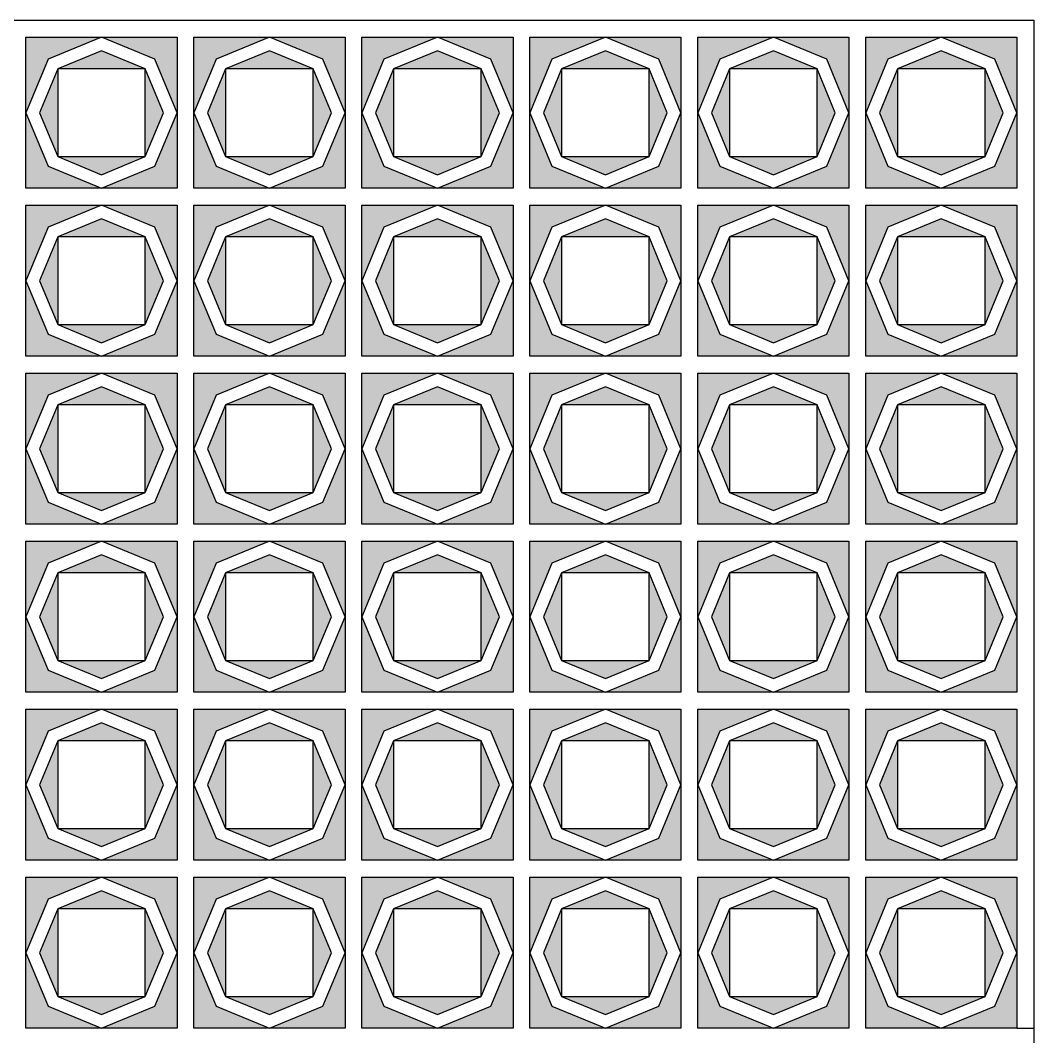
# Model space of a CAD drawing. Header units: millimetres. Extents: x -105 to 786, y -24 to 949.
# Drawn here: x 278.6 to 399.3, y 750.3 to 871.3 of the extents above; entities that cross this region are included whole.
import ezdxf

# ---------------------------------------------------------------- set-up
doc = ezdxf.new("R2010")
doc.units = ezdxf.units.MM

msp = doc.modelspace()

# ---------------------------------------------------------------- hatches: boundary and pattern name
h = msp.add_hatch(color=12)
h.dxf.hatch_style = 1
h.paths.add_polyline_path([(337.299, 860.282), (334.663, 853.918), (328.299, 851.282), (337.299, 851.282)])
h.paths.add_polyline_path([(337.299, 869.282), (328.299, 869.282), (334.663, 866.645), (337.299, 860.282)])
h.paths.add_polyline_path([(328.299, 869.282), (319.299, 869.282), (319.299, 860.282), (321.935, 866.645)])
h.paths.add_polyline_path([(321.935, 853.918), (319.299, 860.282), (319.299, 851.282), (328.299, 851.282)])
h.paths.add_polyline_path([(333.515, 855.066), (323.083, 855.066), (328.299, 852.905)])
h.paths.add_polyline_path([(333.515, 865.497), (333.515, 855.066), (335.675, 860.282)])
h.paths.add_polyline_path([(328.299, 867.658), (323.083, 865.497), (333.515, 865.497)])
h.paths.add_polyline_path([(323.083, 865.497), (320.923, 860.282), (323.083, 855.066)])
h.paths.add_polyline_path([(317.299, 869.282), (308.299, 869.282), (314.663, 866.645), (317.299, 860.282)])
h.paths.add_polyline_path([(308.299, 869.282), (299.299, 869.282), (299.299, 860.282), (301.935, 866.645)])
h.paths.add_polyline_path([(301.935, 853.918), (299.299, 860.282), (299.299, 851.282), (308.299, 851.282)])
h.paths.add_polyline_path([(317.299, 860.282), (314.663, 853.918), (308.299, 851.282), (317.299, 851.282)])
h.paths.add_polyline_path([(315.675, 860.282), (313.515, 865.497), (313.515, 855.066)])
h.paths.add_polyline_path([(308.299, 867.658), (303.083, 865.497), (313.515, 865.497)])
h.paths.add_polyline_path([(313.515, 855.066), (303.083, 855.066), (308.299, 852.905)])
h.paths.add_polyline_path([(303.083, 865.497), (300.923, 860.282), (303.083, 855.066)])
h.paths.add_polyline_path([(297.299, 869.282), (288.299, 869.282), (294.663, 866.645), (297.299, 860.282)])
h.paths.add_polyline_path([(297.299, 860.282), (294.663, 853.918), (288.299, 851.282), (297.299, 851.282)])
h.paths.add_polyline_path([(279.299, 860.282), (279.299, 851.282), (288.299, 851.282), (281.935, 853.918)])
h.paths.add_polyline_path([(288.299, 869.282), (279.299, 869.282), (279.299, 860.282), (281.935, 866.645)])
h.paths.add_polyline_path([(283.083, 865.497), (280.923, 860.282), (283.083, 855.066)])
h.paths.add_polyline_path([(288.299, 867.658), (283.083, 865.497), (293.515, 865.497)])
h.paths.add_polyline_path([(293.515, 865.497), (293.515, 855.066), (295.675, 860.282)])
h.paths.add_polyline_path([(293.515, 855.066), (283.083, 855.066), (288.299, 852.905)])
h = msp.add_hatch(color=12)
h.dxf.hatch_style = 1
h.paths.add_polyline_path([(397.299, 860.282), (394.663, 853.918), (388.299, 851.282), (397.299, 851.282)])
h.paths.add_polyline_path([(397.299, 869.282), (388.299, 869.282), (394.663, 866.645), (397.299, 860.282)])
h.paths.add_polyline_path([(388.299, 869.282), (379.299, 869.282), (379.299, 860.282), (381.935, 866.645)])
h.paths.add_polyline_path([(381.935, 853.918), (379.299, 860.282), (379.299, 851.282), (388.299, 851.282)])
h.paths.add_polyline_path([(393.515, 855.066), (383.083, 855.066), (388.299, 852.905)])
h.paths.add_polyline_path([(393.515, 865.497), (393.515, 855.066), (395.675, 860.282)])
h.paths.add_polyline_path([(388.299, 867.658), (383.083, 865.497), (393.515, 865.497)])
h.paths.add_polyline_path([(383.083, 865.497), (380.923, 860.282), (383.083, 855.066)])
h.paths.add_polyline_path([(377.299, 869.282), (368.299, 869.282), (374.663, 866.645), (377.299, 860.282)])
h.paths.add_polyline_path([(368.299, 869.282), (359.299, 869.282), (359.299, 860.282), (361.935, 866.645)])
h.paths.add_polyline_path([(361.935, 853.918), (359.299, 860.282), (359.299, 851.282), (368.299, 851.282)])
h.paths.add_polyline_path([(377.299, 860.282), (374.663, 853.918), (368.299, 851.282), (377.299, 851.282)])
h.paths.add_polyline_path([(375.675, 860.282), (373.515, 865.497), (373.515, 855.066)])
h.paths.add_polyline_path([(368.299, 867.658), (363.083, 865.497), (373.515, 865.497)])
h.paths.add_polyline_path([(373.515, 855.066), (363.083, 855.066), (368.299, 852.905)])
h.paths.add_polyline_path([(363.083, 865.497), (360.923, 860.282), (363.083, 855.066)])
h.paths.add_polyline_path([(357.299, 869.282), (348.299, 869.282), (354.663, 866.645), (357.299, 860.282)])
h.paths.add_polyline_path([(357.299, 860.282), (354.663, 853.918), (348.299, 851.282), (357.299, 851.282)])
h.paths.add_polyline_path([(339.299, 860.282), (339.299, 851.282), (348.299, 851.282), (341.935, 853.918)])
h.paths.add_polyline_path([(348.299, 869.282), (339.299, 869.282), (339.299, 860.282), (341.935, 866.645)])
h.paths.add_polyline_path([(343.083, 865.497), (340.923, 860.282), (343.083, 855.066)])
h.paths.add_polyline_path([(348.299, 867.658), (343.083, 865.497), (353.515, 865.497)])
h.paths.add_polyline_path([(353.515, 865.497), (353.515, 855.066), (355.675, 860.282)])
h.paths.add_polyline_path([(353.515, 855.066), (343.083, 855.066), (348.299, 852.905)])
h = msp.add_hatch(color=12)
h.dxf.hatch_style = 1
h.paths.add_polyline_path([(337.299, 840.282), (334.663, 833.918), (328.299, 831.282), (337.299, 831.282)])
h.paths.add_polyline_path([(337.299, 849.282), (328.299, 849.282), (334.663, 846.645), (337.299, 840.282)])
h.paths.add_polyline_path([(328.299, 849.282), (319.299, 849.282), (319.299, 840.282), (321.935, 846.645)])
h.paths.add_polyline_path([(321.935, 833.918), (319.299, 840.282), (319.299, 831.282), (328.299, 831.282)])
h.paths.add_polyline_path([(333.515, 835.066), (323.083, 835.066), (328.299, 832.905)])
h.paths.add_polyline_path([(333.515, 845.497), (333.515, 835.066), (335.675, 840.282)])
h.paths.add_polyline_path([(328.299, 847.658), (323.083, 845.497), (333.515, 845.497)])
h.paths.add_polyline_path([(323.083, 845.497), (320.923, 840.282), (323.083, 835.066)])
h.paths.add_polyline_path([(317.299, 849.282), (308.299, 849.282), (314.663, 846.645), (317.299, 840.282)])
h.paths.add_polyline_path([(308.299, 849.282), (299.299, 849.282), (299.299, 840.282), (301.935, 846.645)])
h.paths.add_polyline_path([(301.935, 833.918), (299.299, 840.282), (299.299, 831.282), (308.299, 831.282)])
h.paths.add_polyline_path([(317.299, 840.282), (314.663, 833.918), (308.299, 831.282), (317.299, 831.282)])
h.paths.add_polyline_path([(315.675, 840.282), (313.515, 845.497), (313.515, 835.066)])
h.paths.add_polyline_path([(308.299, 847.658), (303.083, 845.497), (313.515, 845.497)])
h.paths.add_polyline_path([(313.515, 835.066), (303.083, 835.066), (308.299, 832.905)])
h.paths.add_polyline_path([(303.083, 845.497), (300.923, 840.282), (303.083, 835.066)])
h.paths.add_polyline_path([(297.299, 849.282), (288.299, 849.282), (294.663, 846.645), (297.299, 840.282)])
h.paths.add_polyline_path([(297.299, 840.282), (294.663, 833.918), (288.299, 831.282), (297.299, 831.282)])
h.paths.add_polyline_path([(279.299, 840.282), (279.299, 831.282), (288.299, 831.282), (281.935, 833.918)])
h.paths.add_polyline_path([(288.299, 849.282), (279.299, 849.282), (279.299, 840.282), (281.935, 846.645)])
h.paths.add_polyline_path([(283.083, 845.497), (280.923, 840.282), (283.083, 835.066)])
h.paths.add_polyline_path([(288.299, 847.658), (283.083, 845.497), (293.515, 845.497)])
h.paths.add_polyline_path([(293.515, 845.497), (293.515, 835.066), (295.675, 840.282)])
h.paths.add_polyline_path([(293.515, 835.066), (283.083, 835.066), (288.299, 832.905)])
h = msp.add_hatch(color=12)
h.dxf.hatch_style = 1
h.paths.add_polyline_path([(397.299, 840.282), (394.663, 833.918), (388.299, 831.282), (397.299, 831.282)])
h.paths.add_polyline_path([(397.299, 849.282), (388.299, 849.282), (394.663, 846.645), (397.299, 840.282)])
h.paths.add_polyline_path([(388.299, 849.282), (379.299, 849.282), (379.299, 840.282), (381.935, 846.645)])
h.paths.add_polyline_path([(381.935, 833.918), (379.299, 840.282), (379.299, 831.282), (388.299, 831.282)])
h.paths.add_polyline_path([(393.515, 835.066), (383.083, 835.066), (388.299, 832.905)])
h.paths.add_polyline_path([(393.515, 845.497), (393.515, 835.066), (395.675, 840.282)])
h.paths.add_polyline_path([(388.299, 847.658), (383.083, 845.497), (393.515, 845.497)])
h.paths.add_polyline_path([(383.083, 845.497), (380.923, 840.282), (383.083, 835.066)])
h.paths.add_polyline_path([(377.299, 849.282), (368.299, 849.282), (374.663, 846.645), (377.299, 840.282)])
h.paths.add_polyline_path([(368.299, 849.282), (359.299, 849.282), (359.299, 840.282), (361.935, 846.645)])
h.paths.add_polyline_path([(361.935, 833.918), (359.299, 840.282), (359.299, 831.282), (368.299, 831.282)])
h.paths.add_polyline_path([(377.299, 840.282), (374.663, 833.918), (368.299, 831.282), (377.299, 831.282)])
h.paths.add_polyline_path([(375.675, 840.282), (373.515, 845.497), (373.515, 835.066)])
h.paths.add_polyline_path([(368.299, 847.658), (363.083, 845.497), (373.515, 845.497)])
h.paths.add_polyline_path([(373.515, 835.066), (363.083, 835.066), (368.299, 832.905)])
h.paths.add_polyline_path([(363.083, 845.497), (360.923, 840.282), (363.083, 835.066)])
h.paths.add_polyline_path([(357.299, 849.282), (348.299, 849.282), (354.663, 846.645), (357.299, 840.282)])
h.paths.add_polyline_path([(357.299, 840.282), (354.663, 833.918), (348.299, 831.282), (357.299, 831.282)])
h.paths.add_polyline_path([(339.299, 840.282), (339.299, 831.282), (348.299, 831.282), (341.935, 833.918)])
h.paths.add_polyline_path([(348.299, 849.282), (339.299, 849.282), (339.299, 840.282), (341.935, 846.645)])
h.paths.add_polyline_path([(343.083, 845.497), (340.923, 840.282), (343.083, 835.066)])
h.paths.add_polyline_path([(348.299, 847.658), (343.083, 845.497), (353.515, 845.497)])
h.paths.add_polyline_path([(353.515, 845.497), (353.515, 835.066), (355.675, 840.282)])
h.paths.add_polyline_path([(353.515, 835.066), (343.083, 835.066), (348.299, 832.905)])
h = msp.add_hatch(color=12)
h.dxf.hatch_style = 1
h.paths.add_polyline_path([(337.299, 820.282), (334.663, 813.918), (328.299, 811.282), (337.299, 811.282)])
h.paths.add_polyline_path([(337.299, 829.282), (328.299, 829.282), (334.663, 826.645), (337.299, 820.282)])
h.paths.add_polyline_path([(328.299, 829.282), (319.299, 829.282), (319.299, 820.282), (321.935, 826.645)])
h.paths.add_polyline_path([(321.935, 813.918), (319.299, 820.282), (319.299, 811.282), (328.299, 811.282)])
h.paths.add_polyline_path([(333.515, 815.066), (323.083, 815.066), (328.299, 812.905)])
h.paths.add_polyline_path([(333.515, 825.497), (333.515, 815.066), (335.675, 820.282)])
h.paths.add_polyline_path([(328.299, 827.658), (323.083, 825.497), (333.515, 825.497)])
h.paths.add_polyline_path([(323.083, 825.497), (320.923, 820.282), (323.083, 815.066)])
h.paths.add_polyline_path([(317.299, 829.282), (308.299, 829.282), (314.663, 826.645), (317.299, 820.282)])
h.paths.add_polyline_path([(308.299, 829.282), (299.299, 829.282), (299.299, 820.282), (301.935, 826.645)])
h.paths.add_polyline_path([(301.935, 813.918), (299.299, 820.282), (299.299, 811.282), (308.299, 811.282)])
h.paths.add_polyline_path([(317.299, 820.282), (314.663, 813.918), (308.299, 811.282), (317.299, 811.282)])
h.paths.add_polyline_path([(315.675, 820.282), (313.515, 825.497), (313.515, 815.066)])
h.paths.add_polyline_path([(308.299, 827.658), (303.083, 825.497), (313.515, 825.497)])
h.paths.add_polyline_path([(313.515, 815.066), (303.083, 815.066), (308.299, 812.905)])
h.paths.add_polyline_path([(303.083, 825.497), (300.923, 820.282), (303.083, 815.066)])
h.paths.add_polyline_path([(297.299, 829.282), (288.299, 829.282), (294.663, 826.645), (297.299, 820.282)])
h.paths.add_polyline_path([(297.299, 820.282), (294.663, 813.918), (288.299, 811.282), (297.299, 811.282)])
h.paths.add_polyline_path([(279.299, 820.282), (279.299, 811.282), (288.299, 811.282), (281.935, 813.918)])
h.paths.add_polyline_path([(288.299, 829.282), (279.299, 829.282), (279.299, 820.282), (281.935, 826.645)])
h.paths.add_polyline_path([(283.083, 825.497), (280.923, 820.282), (283.083, 815.066)])
h.paths.add_polyline_path([(288.299, 827.658), (283.083, 825.497), (293.515, 825.497)])
h.paths.add_polyline_path([(293.515, 825.497), (293.515, 815.066), (295.675, 820.282)])
h.paths.add_polyline_path([(293.515, 815.066), (283.083, 815.066), (288.299, 812.905)])
h = msp.add_hatch(color=12)
h.dxf.hatch_style = 1
h.paths.add_polyline_path([(397.299, 820.282), (394.663, 813.918), (388.299, 811.282), (397.299, 811.282)])
h.paths.add_polyline_path([(397.299, 829.282), (388.299, 829.282), (394.663, 826.645), (397.299, 820.282)])
h.paths.add_polyline_path([(388.299, 829.282), (379.299, 829.282), (379.299, 820.282), (381.935, 826.645)])
h.paths.add_polyline_path([(381.935, 813.918), (379.299, 820.282), (379.299, 811.282), (388.299, 811.282)])
h.paths.add_polyline_path([(393.515, 815.066), (383.083, 815.066), (388.299, 812.905)])
h.paths.add_polyline_path([(393.515, 825.497), (393.515, 815.066), (395.675, 820.282)])
h.paths.add_polyline_path([(388.299, 827.658), (383.083, 825.497), (393.515, 825.497)])
h.paths.add_polyline_path([(383.083, 825.497), (380.923, 820.282), (383.083, 815.066)])
h.paths.add_polyline_path([(377.299, 829.282), (368.299, 829.282), (374.663, 826.645), (377.299, 820.282)])
h.paths.add_polyline_path([(368.299, 829.282), (359.299, 829.282), (359.299, 820.282), (361.935, 826.645)])
h.paths.add_polyline_path([(361.935, 813.918), (359.299, 820.282), (359.299, 811.282), (368.299, 811.282)])
h.paths.add_polyline_path([(377.299, 820.282), (374.663, 813.918), (368.299, 811.282), (377.299, 811.282)])
h.paths.add_polyline_path([(375.675, 820.282), (373.515, 825.497), (373.515, 815.066)])
h.paths.add_polyline_path([(368.299, 827.658), (363.083, 825.497), (373.515, 825.497)])
h.paths.add_polyline_path([(373.515, 815.066), (363.083, 815.066), (368.299, 812.905)])
h.paths.add_polyline_path([(363.083, 825.497), (360.923, 820.282), (363.083, 815.066)])
h.paths.add_polyline_path([(357.299, 829.282), (348.299, 829.282), (354.663, 826.645), (357.299, 820.282)])
h.paths.add_polyline_path([(357.299, 820.282), (354.663, 813.918), (348.299, 811.282), (357.299, 811.282)])
h.paths.add_polyline_path([(339.299, 820.282), (339.299, 811.282), (348.299, 811.282), (341.935, 813.918)])
h.paths.add_polyline_path([(348.299, 829.282), (339.299, 829.282), (339.299, 820.282), (341.935, 826.645)])
h.paths.add_polyline_path([(343.083, 825.497), (340.923, 820.282), (343.083, 815.066)])
h.paths.add_polyline_path([(348.299, 827.658), (343.083, 825.497), (353.515, 825.497)])
h.paths.add_polyline_path([(353.515, 825.497), (353.515, 815.066), (355.675, 820.282)])
h.paths.add_polyline_path([(353.515, 815.066), (343.083, 815.066), (348.299, 812.905)])
h = msp.add_hatch(color=12)
h.dxf.hatch_style = 1
h.paths.add_polyline_path([(337.299, 800.282), (334.663, 793.918), (328.299, 791.282), (337.299, 791.282)])
h.paths.add_polyline_path([(337.299, 809.282), (328.299, 809.282), (334.663, 806.645), (337.299, 800.282)])
h.paths.add_polyline_path([(328.299, 809.282), (319.299, 809.282), (319.299, 800.282), (321.935, 806.645)])
h.paths.add_polyline_path([(321.935, 793.918), (319.299, 800.282), (319.299, 791.282), (328.299, 791.282)])
h.paths.add_polyline_path([(333.515, 795.066), (323.083, 795.066), (328.299, 792.905)])
h.paths.add_polyline_path([(333.515, 805.497), (333.515, 795.066), (335.675, 800.282)])
h.paths.add_polyline_path([(328.299, 807.658), (323.083, 805.497), (333.515, 805.497)])
h.paths.add_polyline_path([(323.083, 805.497), (320.923, 800.282), (323.083, 795.066)])
h.paths.add_polyline_path([(317.299, 809.282), (308.299, 809.282), (314.663, 806.645), (317.299, 800.282)])
h.paths.add_polyline_path([(308.299, 809.282), (299.299, 809.282), (299.299, 800.282), (301.935, 806.645)])
h.paths.add_polyline_path([(301.935, 793.918), (299.299, 800.282), (299.299, 791.282), (308.299, 791.282)])
h.paths.add_polyline_path([(317.299, 800.282), (314.663, 793.918), (308.299, 791.282), (317.299, 791.282)])
h.paths.add_polyline_path([(315.675, 800.282), (313.515, 805.497), (313.515, 795.066)])
h.paths.add_polyline_path([(308.299, 807.658), (303.083, 805.497), (313.515, 805.497)])
h.paths.add_polyline_path([(313.515, 795.066), (303.083, 795.066), (308.299, 792.905)])
h.paths.add_polyline_path([(303.083, 805.497), (300.923, 800.282), (303.083, 795.066)])
h.paths.add_polyline_path([(297.299, 809.282), (288.299, 809.282), (294.663, 806.645), (297.299, 800.282)])
h.paths.add_polyline_path([(297.299, 800.282), (294.663, 793.918), (288.299, 791.282), (297.299, 791.282)])
h.paths.add_polyline_path([(279.299, 800.282), (279.299, 791.282), (288.299, 791.282), (281.935, 793.918)])
h.paths.add_polyline_path([(288.299, 809.282), (279.299, 809.282), (279.299, 800.282), (281.935, 806.645)])
h.paths.add_polyline_path([(283.083, 805.497), (280.923, 800.282), (283.083, 795.066)])
h.paths.add_polyline_path([(288.299, 807.658), (283.083, 805.497), (293.515, 805.497)])
h.paths.add_polyline_path([(293.515, 805.497), (293.515, 795.066), (295.675, 800.282)])
h.paths.add_polyline_path([(293.515, 795.066), (283.083, 795.066), (288.299, 792.905)])
h = msp.add_hatch(color=12)
h.dxf.hatch_style = 1
h.paths.add_polyline_path([(397.299, 800.282), (394.663, 793.918), (388.299, 791.282), (397.299, 791.282)])
h.paths.add_polyline_path([(397.299, 809.282), (388.299, 809.282), (394.663, 806.645), (397.299, 800.282)])
h.paths.add_polyline_path([(388.299, 809.282), (379.299, 809.282), (379.299, 800.282), (381.935, 806.645)])
h.paths.add_polyline_path([(381.935, 793.918), (379.299, 800.282), (379.299, 791.282), (388.299, 791.282)])
h.paths.add_polyline_path([(393.515, 795.066), (383.083, 795.066), (388.299, 792.905)])
h.paths.add_polyline_path([(393.515, 805.497), (393.515, 795.066), (395.675, 800.282)])
h.paths.add_polyline_path([(388.299, 807.658), (383.083, 805.497), (393.515, 805.497)])
h.paths.add_polyline_path([(383.083, 805.497), (380.923, 800.282), (383.083, 795.066)])
h.paths.add_polyline_path([(377.299, 809.282), (368.299, 809.282), (374.663, 806.645), (377.299, 800.282)])
h.paths.add_polyline_path([(368.299, 809.282), (359.299, 809.282), (359.299, 800.282), (361.935, 806.645)])
h.paths.add_polyline_path([(361.935, 793.918), (359.299, 800.282), (359.299, 791.282), (368.299, 791.282)])
h.paths.add_polyline_path([(377.299, 800.282), (374.663, 793.918), (368.299, 791.282), (377.299, 791.282)])
h.paths.add_polyline_path([(375.675, 800.282), (373.515, 805.497), (373.515, 795.066)])
h.paths.add_polyline_path([(368.299, 807.658), (363.083, 805.497), (373.515, 805.497)])
h.paths.add_polyline_path([(373.515, 795.066), (363.083, 795.066), (368.299, 792.905)])
h.paths.add_polyline_path([(363.083, 805.497), (360.923, 800.282), (363.083, 795.066)])
h.paths.add_polyline_path([(357.299, 809.282), (348.299, 809.282), (354.663, 806.645), (357.299, 800.282)])
h.paths.add_polyline_path([(357.299, 800.282), (354.663, 793.918), (348.299, 791.282), (357.299, 791.282)])
h.paths.add_polyline_path([(339.299, 800.282), (339.299, 791.282), (348.299, 791.282), (341.935, 793.918)])
h.paths.add_polyline_path([(348.299, 809.282), (339.299, 809.282), (339.299, 800.282), (341.935, 806.645)])
h.paths.add_polyline_path([(343.083, 805.497), (340.923, 800.282), (343.083, 795.066)])
h.paths.add_polyline_path([(348.299, 807.658), (343.083, 805.497), (353.515, 805.497)])
h.paths.add_polyline_path([(353.515, 805.497), (353.515, 795.066), (355.675, 800.282)])
h.paths.add_polyline_path([(353.515, 795.066), (343.083, 795.066), (348.299, 792.905)])
h = msp.add_hatch(color=12)
h.dxf.hatch_style = 1
h.paths.add_polyline_path([(337.299, 780.282), (334.663, 773.918), (328.299, 771.282), (337.299, 771.282)])
h.paths.add_polyline_path([(337.299, 789.282), (328.299, 789.282), (334.663, 786.645), (337.299, 780.282)])
h.paths.add_polyline_path([(328.299, 789.282), (319.299, 789.282), (319.299, 780.282), (321.935, 786.645)])
h.paths.add_polyline_path([(321.935, 773.918), (319.299, 780.282), (319.299, 771.282), (328.299, 771.282)])
h.paths.add_polyline_path([(333.515, 775.066), (323.083, 775.066), (328.299, 772.905)])
h.paths.add_polyline_path([(333.515, 785.497), (333.515, 775.066), (335.675, 780.282)])
h.paths.add_polyline_path([(328.299, 787.658), (323.083, 785.497), (333.515, 785.497)])
h.paths.add_polyline_path([(323.083, 785.497), (320.923, 780.282), (323.083, 775.066)])
h.paths.add_polyline_path([(317.299, 789.282), (308.299, 789.282), (314.663, 786.645), (317.299, 780.282)])
h.paths.add_polyline_path([(308.299, 789.282), (299.299, 789.282), (299.299, 780.282), (301.935, 786.645)])
h.paths.add_polyline_path([(301.935, 773.918), (299.299, 780.282), (299.299, 771.282), (308.299, 771.282)])
h.paths.add_polyline_path([(317.299, 780.282), (314.663, 773.918), (308.299, 771.282), (317.299, 771.282)])
h.paths.add_polyline_path([(315.675, 780.282), (313.515, 785.497), (313.515, 775.066)])
h.paths.add_polyline_path([(308.299, 787.658), (303.083, 785.497), (313.515, 785.497)])
h.paths.add_polyline_path([(313.515, 775.066), (303.083, 775.066), (308.299, 772.905)])
h.paths.add_polyline_path([(303.083, 785.497), (300.923, 780.282), (303.083, 775.066)])
h.paths.add_polyline_path([(297.299, 789.282), (288.299, 789.282), (294.663, 786.645), (297.299, 780.282)])
h.paths.add_polyline_path([(297.299, 780.282), (294.663, 773.918), (288.299, 771.282), (297.299, 771.282)])
h.paths.add_polyline_path([(279.299, 780.282), (279.299, 771.282), (288.299, 771.282), (281.935, 773.918)])
h.paths.add_polyline_path([(288.299, 789.282), (279.299, 789.282), (279.299, 780.282), (281.935, 786.645)])
h.paths.add_polyline_path([(283.083, 785.497), (280.923, 780.282), (283.083, 775.066)])
h.paths.add_polyline_path([(288.299, 787.658), (283.083, 785.497), (293.515, 785.497)])
h.paths.add_polyline_path([(293.515, 785.497), (293.515, 775.066), (295.675, 780.282)])
h.paths.add_polyline_path([(293.515, 775.066), (283.083, 775.066), (288.299, 772.905)])
h = msp.add_hatch(color=12)
h.dxf.hatch_style = 1
h.paths.add_polyline_path([(397.299, 780.282), (394.663, 773.918), (388.299, 771.282), (397.299, 771.282)])
h.paths.add_polyline_path([(397.299, 789.282), (388.299, 789.282), (394.663, 786.645), (397.299, 780.282)])
h.paths.add_polyline_path([(388.299, 789.282), (379.299, 789.282), (379.299, 780.282), (381.935, 786.645)])
h.paths.add_polyline_path([(381.935, 773.918), (379.299, 780.282), (379.299, 771.282), (388.299, 771.282)])
h.paths.add_polyline_path([(393.515, 775.066), (383.083, 775.066), (388.299, 772.905)])
h.paths.add_polyline_path([(393.515, 785.497), (393.515, 775.066), (395.675, 780.282)])
h.paths.add_polyline_path([(388.299, 787.658), (383.083, 785.497), (393.515, 785.497)])
h.paths.add_polyline_path([(383.083, 785.497), (380.923, 780.282), (383.083, 775.066)])
h.paths.add_polyline_path([(377.299, 789.282), (368.299, 789.282), (374.663, 786.645), (377.299, 780.282)])
h.paths.add_polyline_path([(368.299, 789.282), (359.299, 789.282), (359.299, 780.282), (361.935, 786.645)])
h.paths.add_polyline_path([(361.935, 773.918), (359.299, 780.282), (359.299, 771.282), (368.299, 771.282)])
h.paths.add_polyline_path([(377.299, 780.282), (374.663, 773.918), (368.299, 771.282), (377.299, 771.282)])
h.paths.add_polyline_path([(375.675, 780.282), (373.515, 785.497), (373.515, 775.066)])
h.paths.add_polyline_path([(368.299, 787.658), (363.083, 785.497), (373.515, 785.497)])
h.paths.add_polyline_path([(373.515, 775.066), (363.083, 775.066), (368.299, 772.905)])
h.paths.add_polyline_path([(363.083, 785.497), (360.923, 780.282), (363.083, 775.066)])
h.paths.add_polyline_path([(357.299, 789.282), (348.299, 789.282), (354.663, 786.645), (357.299, 780.282)])
h.paths.add_polyline_path([(357.299, 780.282), (354.663, 773.918), (348.299, 771.282), (357.299, 771.282)])
h.paths.add_polyline_path([(339.299, 780.282), (339.299, 771.282), (348.299, 771.282), (341.935, 773.918)])
h.paths.add_polyline_path([(348.299, 789.282), (339.299, 789.282), (339.299, 780.282), (341.935, 786.645)])
h.paths.add_polyline_path([(343.083, 785.497), (340.923, 780.282), (343.083, 775.066)])
h.paths.add_polyline_path([(348.299, 787.658), (343.083, 785.497), (353.515, 785.497)])
h.paths.add_polyline_path([(353.515, 785.497), (353.515, 775.066), (355.675, 780.282)])
h.paths.add_polyline_path([(353.515, 775.066), (343.083, 775.066), (348.299, 772.905)])
h = msp.add_hatch(color=12)
h.dxf.hatch_style = 1
h.paths.add_polyline_path([(337.299, 760.282), (334.663, 753.918), (328.299, 751.282), (337.299, 751.282)])
h.paths.add_polyline_path([(337.299, 769.282), (328.299, 769.282), (334.663, 766.645), (337.299, 760.282)])
h.paths.add_polyline_path([(328.299, 769.282), (319.299, 769.282), (319.299, 760.282), (321.935, 766.645)])
h.paths.add_polyline_path([(321.935, 753.918), (319.299, 760.282), (319.299, 751.282), (328.299, 751.282)])
h.paths.add_polyline_path([(333.515, 755.066), (323.083, 755.066), (328.299, 752.905)])
h.paths.add_polyline_path([(333.515, 765.497), (333.515, 755.066), (335.675, 760.282)])
h.paths.add_polyline_path([(328.299, 767.658), (323.083, 765.497), (333.515, 765.497)])
h.paths.add_polyline_path([(323.083, 765.497), (320.923, 760.282), (323.083, 755.066)])
h.paths.add_polyline_path([(317.299, 769.282), (308.299, 769.282), (314.663, 766.645), (317.299, 760.282)])
h.paths.add_polyline_path([(308.299, 769.282), (299.299, 769.282), (299.299, 760.282), (301.935, 766.645)])
h.paths.add_polyline_path([(301.935, 753.918), (299.299, 760.282), (299.299, 751.282), (308.299, 751.282)])
h.paths.add_polyline_path([(317.299, 760.282), (314.663, 753.918), (308.299, 751.282), (317.299, 751.282)])
h.paths.add_polyline_path([(315.675, 760.282), (313.515, 765.497), (313.515, 755.066)])
h.paths.add_polyline_path([(308.299, 767.658), (303.083, 765.497), (313.515, 765.497)])
h.paths.add_polyline_path([(313.515, 755.066), (303.083, 755.066), (308.299, 752.905)])
h.paths.add_polyline_path([(303.083, 765.497), (300.923, 760.282), (303.083, 755.066)])
h.paths.add_polyline_path([(297.299, 769.282), (288.299, 769.282), (294.663, 766.645), (297.299, 760.282)])
h.paths.add_polyline_path([(297.299, 760.282), (294.663, 753.918), (288.299, 751.282), (297.299, 751.282)])
h.paths.add_polyline_path([(279.299, 760.282), (279.299, 751.282), (288.299, 751.282), (281.935, 753.918)])
h.paths.add_polyline_path([(288.299, 769.282), (279.299, 769.282), (279.299, 760.282), (281.935, 766.645)])
h.paths.add_polyline_path([(283.083, 765.497), (280.923, 760.282), (283.083, 755.066)])
h.paths.add_polyline_path([(288.299, 767.658), (283.083, 765.497), (293.515, 765.497)])
h.paths.add_polyline_path([(293.515, 765.497), (293.515, 755.066), (295.675, 760.282)])
h.paths.add_polyline_path([(293.515, 755.066), (283.083, 755.066), (288.299, 752.905)])
h = msp.add_hatch(color=12)
h.dxf.hatch_style = 1
h.paths.add_polyline_path([(397.299, 760.282), (394.663, 753.918), (388.299, 751.282), (397.299, 751.282)])
h.paths.add_polyline_path([(397.299, 769.282), (388.299, 769.282), (394.663, 766.645), (397.299, 760.282)])
h.paths.add_polyline_path([(388.299, 769.282), (379.299, 769.282), (379.299, 760.282), (381.935, 766.645)])
h.paths.add_polyline_path([(381.935, 753.918), (379.299, 760.282), (379.299, 751.282), (388.299, 751.282)])
h.paths.add_polyline_path([(393.515, 755.066), (383.083, 755.066), (388.299, 752.905)])
h.paths.add_polyline_path([(393.515, 765.497), (393.515, 755.066), (395.675, 760.282)])
h.paths.add_polyline_path([(388.299, 767.658), (383.083, 765.497), (393.515, 765.497)])
h.paths.add_polyline_path([(383.083, 765.497), (380.923, 760.282), (383.083, 755.066)])
h.paths.add_polyline_path([(377.299, 769.282), (368.299, 769.282), (374.663, 766.645), (377.299, 760.282)])
h.paths.add_polyline_path([(368.299, 769.282), (359.299, 769.282), (359.299, 760.282), (361.935, 766.645)])
h.paths.add_polyline_path([(361.935, 753.918), (359.299, 760.282), (359.299, 751.282), (368.299, 751.282)])
h.paths.add_polyline_path([(377.299, 760.282), (374.663, 753.918), (368.299, 751.282), (377.299, 751.282)])
h.paths.add_polyline_path([(375.675, 760.282), (373.515, 765.497), (373.515, 755.066)])
h.paths.add_polyline_path([(368.299, 767.658), (363.083, 765.497), (373.515, 765.497)])
h.paths.add_polyline_path([(373.515, 755.066), (363.083, 755.066), (368.299, 752.905)])
h.paths.add_polyline_path([(363.083, 765.497), (360.923, 760.282), (363.083, 755.066)])
h.paths.add_polyline_path([(357.299, 769.282), (348.299, 769.282), (354.663, 766.645), (357.299, 760.282)])
h.paths.add_polyline_path([(357.299, 760.282), (354.663, 753.918), (348.299, 751.282), (357.299, 751.282)])
h.paths.add_polyline_path([(339.299, 760.282), (339.299, 751.282), (348.299, 751.282), (341.935, 753.918)])
h.paths.add_polyline_path([(348.299, 769.282), (339.299, 769.282), (339.299, 760.282), (341.935, 766.645)])
h.paths.add_polyline_path([(343.083, 765.497), (340.923, 760.282), (343.083, 755.066)])
h.paths.add_polyline_path([(348.299, 767.658), (343.083, 765.497), (353.515, 765.497)])
h.paths.add_polyline_path([(353.515, 765.497), (353.515, 755.066), (355.675, 760.282)])
h.paths.add_polyline_path([(353.515, 755.066), (343.083, 755.066), (348.299, 752.905)])

# ---------------------------------------------------------------- linework, layer by layer
for p, q in [((217.299, 871.282), (339.299, 871.282)), ((339.299, 871.282), (399.299, 871.282)), ((399.299, 871.282), (399.299, 749.282)), ((397.299, 751.282), (399.299, 751.282))]:
    msp.add_line(p, q)
for points in [[(297.299, 851.282), (279.299, 851.282), (279.299, 869.282), (297.299, 869.282)], [(288.299, 851.282), (294.663, 853.918), (297.299, 860.282), (294.663, 866.645), (288.299, 869.282), (281.935, 866.645), (279.299, 860.282), (281.935, 853.918)], [(317.299, 851.282), (299.299, 851.282), (299.299, 869.282), (317.299, 869.282)], [(308.299, 851.282), (314.663, 853.918), (317.299, 860.282), (314.663, 866.645), (308.299, 869.282), (301.935, 866.645), (299.299, 860.282), (301.935, 853.918)], [(337.299, 851.282), (319.299, 851.282), (319.299, 869.282), (337.299, 869.282)], [(328.299, 851.282), (334.663, 853.918), (337.299, 860.282), (334.663, 866.645), (328.299, 869.282), (321.935, 866.645), (319.299, 860.282), (321.935, 853.918)], [(357.299, 851.282), (339.299, 851.282), (339.299, 869.282), (357.299, 869.282)], [(348.299, 851.282), (354.663, 853.918), (357.299, 860.282), (354.663, 866.645), (348.299, 869.282), (341.935, 866.645), (339.299, 860.282), (341.935, 853.918)], [(377.299, 851.282), (359.299, 851.282), (359.299, 869.282), (377.299, 869.282)], [(368.299, 851.282), (374.663, 853.918), (377.299, 860.282), (374.663, 866.645), (368.299, 869.282), (361.935, 866.645), (359.299, 860.282), (361.935, 853.918)], [(397.299, 851.282), (379.299, 851.282), (379.299, 869.282), (397.299, 869.282)], [(388.299, 851.282), (394.663, 853.918), (397.299, 860.282), (394.663, 866.645), (388.299, 869.282), (381.935, 866.645), (379.299, 860.282), (381.935, 853.918)], [(288.299, 852.905), (293.515, 855.066), (295.675, 860.282), (293.515, 865.497), (288.299, 867.658), (283.083, 865.497), (280.923, 860.282), (283.083, 855.066)], [(308.299, 852.905), (313.515, 855.066), (315.675, 860.282), (313.515, 865.497), (308.299, 867.658), (303.083, 865.497), (300.923, 860.282), (303.083, 855.066)], [(328.299, 852.905), (333.515, 855.066), (335.675, 860.282), (333.515, 865.497), (328.299, 867.658), (323.083, 865.497), (320.923, 860.282), (323.083, 855.066)], [(348.299, 852.905), (353.515, 855.066), (355.675, 860.282), (353.515, 865.497), (348.299, 867.658), (343.083, 865.497), (340.923, 860.282), (343.083, 855.066)], [(368.299, 852.905), (373.515, 855.066), (375.675, 860.282), (373.515, 865.497), (368.299, 867.658), (363.083, 865.497), (360.923, 860.282), (363.083, 855.066)], [(388.299, 852.905), (393.515, 855.066), (395.675, 860.282), (393.515, 865.497), (388.299, 867.658), (383.083, 865.497), (380.923, 860.282), (383.083, 855.066)], [(283.083, 855.066), (293.515, 855.066), (293.515, 865.497), (283.083, 865.497)], [(303.083, 855.066), (313.515, 855.066), (313.515, 865.497), (303.083, 865.497)], [(323.083, 855.066), (333.515, 855.066), (333.515, 865.497), (323.083, 865.497)], [(343.083, 855.066), (353.515, 855.066), (353.515, 865.497), (343.083, 865.497)], [(363.083, 855.066), (373.515, 855.066), (373.515, 865.497), (363.083, 865.497)], [(383.083, 855.066), (393.515, 855.066), (393.515, 865.497), (383.083, 865.497)], [(297.299, 831.282), (279.299, 831.282), (279.299, 849.282), (297.299, 849.282)], [(288.299, 831.282), (294.663, 833.918), (297.299, 840.282), (294.663, 846.645), (288.299, 849.282), (281.935, 846.645), (279.299, 840.282), (281.935, 833.918)], [(317.299, 831.282), (299.299, 831.282), (299.299, 849.282), (317.299, 849.282)], [(308.299, 831.282), (314.663, 833.918), (317.299, 840.282), (314.663, 846.645), (308.299, 849.282), (301.935, 846.645), (299.299, 840.282), (301.935, 833.918)], [(337.299, 831.282), (319.299, 831.282), (319.299, 849.282), (337.299, 849.282)], [(328.299, 831.282), (334.663, 833.918), (337.299, 840.282), (334.663, 846.645), (328.299, 849.282), (321.935, 846.645), (319.299, 840.282), (321.935, 833.918)], [(357.299, 831.282), (339.299, 831.282), (339.299, 849.282), (357.299, 849.282)], [(348.299, 831.282), (354.663, 833.918), (357.299, 840.282), (354.663, 846.645), (348.299, 849.282), (341.935, 846.645), (339.299, 840.282), (341.935, 833.918)], [(377.299, 831.282), (359.299, 831.282), (359.299, 849.282), (377.299, 849.282)], [(368.299, 831.282), (374.663, 833.918), (377.299, 840.282), (374.663, 846.645), (368.299, 849.282), (361.935, 846.645), (359.299, 840.282), (361.935, 833.918)], [(397.299, 831.282), (379.299, 831.282), (379.299, 849.282), (397.299, 849.282)], [(388.299, 831.282), (394.663, 833.918), (397.299, 840.282), (394.663, 846.645), (388.299, 849.282), (381.935, 846.645), (379.299, 840.282), (381.935, 833.918)], [(288.299, 832.905), (293.515, 835.066), (295.675, 840.282), (293.515, 845.497), (288.299, 847.658), (283.083, 845.497), (280.923, 840.282), (283.083, 835.066)], [(308.299, 832.905), (313.515, 835.066), (315.675, 840.282), (313.515, 845.497), (308.299, 847.658), (303.083, 845.497), (300.923, 840.282), (303.083, 835.066)], [(328.299, 832.905), (333.515, 835.066), (335.675, 840.282), (333.515, 845.497), (328.299, 847.658), (323.083, 845.497), (320.923, 840.282), (323.083, 835.066)], [(348.299, 832.905), (353.515, 835.066), (355.675, 840.282), (353.515, 845.497), (348.299, 847.658), (343.083, 845.497), (340.923, 840.282), (343.083, 835.066)], [(368.299, 832.905), (373.515, 835.066), (375.675, 840.282), (373.515, 845.497), (368.299, 847.658), (363.083, 845.497), (360.923, 840.282), (363.083, 835.066)], [(388.299, 832.905), (393.515, 835.066), (395.675, 840.282), (393.515, 845.497), (388.299, 847.658), (383.083, 845.497), (380.923, 840.282), (383.083, 835.066)], [(283.083, 835.066), (293.515, 835.066), (293.515, 845.497), (283.083, 845.497)], [(303.083, 835.066), (313.515, 835.066), (313.515, 845.497), (303.083, 845.497)], [(323.083, 835.066), (333.515, 835.066), (333.515, 845.497), (323.083, 845.497)], [(343.083, 835.066), (353.515, 835.066), (353.515, 845.497), (343.083, 845.497)], [(363.083, 835.066), (373.515, 835.066), (373.515, 845.497), (363.083, 845.497)], [(383.083, 835.066), (393.515, 835.066), (393.515, 845.497), (383.083, 845.497)], [(297.299, 811.282), (279.299, 811.282), (279.299, 829.282), (297.299, 829.282)], [(288.299, 811.282), (294.663, 813.918), (297.299, 820.282), (294.663, 826.645), (288.299, 829.282), (281.935, 826.645), (279.299, 820.282), (281.935, 813.918)], [(317.299, 811.282), (299.299, 811.282), (299.299, 829.282), (317.299, 829.282)], [(308.299, 811.282), (314.663, 813.918), (317.299, 820.282), (314.663, 826.645), (308.299, 829.282), (301.935, 826.645), (299.299, 820.282), (301.935, 813.918)], [(337.299, 811.282), (319.299, 811.282), (319.299, 829.282), (337.299, 829.282)], [(328.299, 811.282), (334.663, 813.918), (337.299, 820.282), (334.663, 826.645), (328.299, 829.282), (321.935, 826.645), (319.299, 820.282), (321.935, 813.918)], [(357.299, 811.282), (339.299, 811.282), (339.299, 829.282), (357.299, 829.282)], [(348.299, 811.282), (354.663, 813.918), (357.299, 820.282), (354.663, 826.645), (348.299, 829.282), (341.935, 826.645), (339.299, 820.282), (341.935, 813.918)], [(377.299, 811.282), (359.299, 811.282), (359.299, 829.282), (377.299, 829.282)], [(368.299, 811.282), (374.663, 813.918), (377.299, 820.282), (374.663, 826.645), (368.299, 829.282), (361.935, 826.645), (359.299, 820.282), (361.935, 813.918)], [(397.299, 811.282), (379.299, 811.282), (379.299, 829.282), (397.299, 829.282)], [(388.299, 811.282), (394.663, 813.918), (397.299, 820.282), (394.663, 826.645), (388.299, 829.282), (381.935, 826.645), (379.299, 820.282), (381.935, 813.918)], [(288.299, 812.905), (293.515, 815.066), (295.675, 820.282), (293.515, 825.497), (288.299, 827.658), (283.083, 825.497), (280.923, 820.282), (283.083, 815.066)], [(308.299, 812.905), (313.515, 815.066), (315.675, 820.282), (313.515, 825.497), (308.299, 827.658), (303.083, 825.497), (300.923, 820.282), (303.083, 815.066)], [(328.299, 812.905), (333.515, 815.066), (335.675, 820.282), (333.515, 825.497), (328.299, 827.658), (323.083, 825.497), (320.923, 820.282), (323.083, 815.066)], [(348.299, 812.905), (353.515, 815.066), (355.675, 820.282), (353.515, 825.497), (348.299, 827.658), (343.083, 825.497), (340.923, 820.282), (343.083, 815.066)], [(368.299, 812.905), (373.515, 815.066), (375.675, 820.282), (373.515, 825.497), (368.299, 827.658), (363.083, 825.497), (360.923, 820.282), (363.083, 815.066)], [(388.299, 812.905), (393.515, 815.066), (395.675, 820.282), (393.515, 825.497), (388.299, 827.658), (383.083, 825.497), (380.923, 820.282), (383.083, 815.066)], [(283.083, 815.066), (293.515, 815.066), (293.515, 825.497), (283.083, 825.497)], [(303.083, 815.066), (313.515, 815.066), (313.515, 825.497), (303.083, 825.497)], [(323.083, 815.066), (333.515, 815.066), (333.515, 825.497), (323.083, 825.497)], [(343.083, 815.066), (353.515, 815.066), (353.515, 825.497), (343.083, 825.497)], [(363.083, 815.066), (373.515, 815.066), (373.515, 825.497), (363.083, 825.497)], [(383.083, 815.066), (393.515, 815.066), (393.515, 825.497), (383.083, 825.497)], [(297.299, 791.282), (279.299, 791.282), (279.299, 809.282), (297.299, 809.282)], [(288.299, 791.282), (294.663, 793.918), (297.299, 800.282), (294.663, 806.645), (288.299, 809.282), (281.935, 806.645), (279.299, 800.282), (281.935, 793.918)], [(317.299, 791.282), (299.299, 791.282), (299.299, 809.282), (317.299, 809.282)], [(308.299, 791.282), (314.663, 793.918), (317.299, 800.282), (314.663, 806.645), (308.299, 809.282), (301.935, 806.645), (299.299, 800.282), (301.935, 793.918)], [(337.299, 791.282), (319.299, 791.282), (319.299, 809.282), (337.299, 809.282)], [(328.299, 791.282), (334.663, 793.918), (337.299, 800.282), (334.663, 806.645), (328.299, 809.282), (321.935, 806.645), (319.299, 800.282), (321.935, 793.918)], [(357.299, 791.282), (339.299, 791.282), (339.299, 809.282), (357.299, 809.282)], [(348.299, 791.282), (354.663, 793.918), (357.299, 800.282), (354.663, 806.645), (348.299, 809.282), (341.935, 806.645), (339.299, 800.282), (341.935, 793.918)], [(377.299, 791.282), (359.299, 791.282), (359.299, 809.282), (377.299, 809.282)], [(368.299, 791.282), (374.663, 793.918), (377.299, 800.282), (374.663, 806.645), (368.299, 809.282), (361.935, 806.645), (359.299, 800.282), (361.935, 793.918)], [(397.299, 791.282), (379.299, 791.282), (379.299, 809.282), (397.299, 809.282)], [(388.299, 791.282), (394.663, 793.918), (397.299, 800.282), (394.663, 806.645), (388.299, 809.282), (381.935, 806.645), (379.299, 800.282), (381.935, 793.918)], [(288.299, 792.905), (293.515, 795.066), (295.675, 800.282), (293.515, 805.497), (288.299, 807.658), (283.083, 805.497), (280.923, 800.282), (283.083, 795.066)], [(308.299, 792.905), (313.515, 795.066), (315.675, 800.282), (313.515, 805.497), (308.299, 807.658), (303.083, 805.497), (300.923, 800.282), (303.083, 795.066)], [(328.299, 792.905), (333.515, 795.066), (335.675, 800.282), (333.515, 805.497), (328.299, 807.658), (323.083, 805.497), (320.923, 800.282), (323.083, 795.066)], [(348.299, 792.905), (353.515, 795.066), (355.675, 800.282), (353.515, 805.497), (348.299, 807.658), (343.083, 805.497), (340.923, 800.282), (343.083, 795.066)], [(368.299, 792.905), (373.515, 795.066), (375.675, 800.282), (373.515, 805.497), (368.299, 807.658), (363.083, 805.497), (360.923, 800.282), (363.083, 795.066)], [(388.299, 792.905), (393.515, 795.066), (395.675, 800.282), (393.515, 805.497), (388.299, 807.658), (383.083, 805.497), (380.923, 800.282), (383.083, 795.066)], [(283.083, 795.066), (293.515, 795.066), (293.515, 805.497), (283.083, 805.497)], [(303.083, 795.066), (313.515, 795.066), (313.515, 805.497), (303.083, 805.497)], [(323.083, 795.066), (333.515, 795.066), (333.515, 805.497), (323.083, 805.497)], [(343.083, 795.066), (353.515, 795.066), (353.515, 805.497), (343.083, 805.497)], [(363.083, 795.066), (373.515, 795.066), (373.515, 805.497), (363.083, 805.497)], [(383.083, 795.066), (393.515, 795.066), (393.515, 805.497), (383.083, 805.497)], [(297.299, 771.282), (279.299, 771.282), (279.299, 789.282), (297.299, 789.282)], [(288.299, 771.282), (294.663, 773.918), (297.299, 780.282), (294.663, 786.645), (288.299, 789.282), (281.935, 786.645), (279.299, 780.282), (281.935, 773.918)], [(317.299, 771.282), (299.299, 771.282), (299.299, 789.282), (317.299, 789.282)], [(308.299, 771.282), (314.663, 773.918), (317.299, 780.282), (314.663, 786.645), (308.299, 789.282), (301.935, 786.645), (299.299, 780.282), (301.935, 773.918)], [(337.299, 771.282), (319.299, 771.282), (319.299, 789.282), (337.299, 789.282)], [(328.299, 771.282), (334.663, 773.918), (337.299, 780.282), (334.663, 786.645), (328.299, 789.282), (321.935, 786.645), (319.299, 780.282), (321.935, 773.918)], [(357.299, 771.282), (339.299, 771.282), (339.299, 789.282), (357.299, 789.282)], [(348.299, 771.282), (354.663, 773.918), (357.299, 780.282), (354.663, 786.645), (348.299, 789.282), (341.935, 786.645), (339.299, 780.282), (341.935, 773.918)], [(377.299, 771.282), (359.299, 771.282), (359.299, 789.282), (377.299, 789.282)], [(368.299, 771.282), (374.663, 773.918), (377.299, 780.282), (374.663, 786.645), (368.299, 789.282), (361.935, 786.645), (359.299, 780.282), (361.935, 773.918)], [(397.299, 771.282), (379.299, 771.282), (379.299, 789.282), (397.299, 789.282)], [(388.299, 771.282), (394.663, 773.918), (397.299, 780.282), (394.663, 786.645), (388.299, 789.282), (381.935, 786.645), (379.299, 780.282), (381.935, 773.918)], [(288.299, 772.905), (293.515, 775.066), (295.675, 780.282), (293.515, 785.497), (288.299, 787.658), (283.083, 785.497), (280.923, 780.282), (283.083, 775.066)], [(308.299, 772.905), (313.515, 775.066), (315.675, 780.282), (313.515, 785.497), (308.299, 787.658), (303.083, 785.497), (300.923, 780.282), (303.083, 775.066)], [(328.299, 772.905), (333.515, 775.066), (335.675, 780.282), (333.515, 785.497), (328.299, 787.658), (323.083, 785.497), (320.923, 780.282), (323.083, 775.066)], [(348.299, 772.905), (353.515, 775.066), (355.675, 780.282), (353.515, 785.497), (348.299, 787.658), (343.083, 785.497), (340.923, 780.282), (343.083, 775.066)], [(368.299, 772.905), (373.515, 775.066), (375.675, 780.282), (373.515, 785.497), (368.299, 787.658), (363.083, 785.497), (360.923, 780.282), (363.083, 775.066)], [(388.299, 772.905), (393.515, 775.066), (395.675, 780.282), (393.515, 785.497), (388.299, 787.658), (383.083, 785.497), (380.923, 780.282), (383.083, 775.066)], [(283.083, 775.066), (293.515, 775.066), (293.515, 785.497), (283.083, 785.497)], [(303.083, 775.066), (313.515, 775.066), (313.515, 785.497), (303.083, 785.497)], [(323.083, 775.066), (333.515, 775.066), (333.515, 785.497), (323.083, 785.497)], [(343.083, 775.066), (353.515, 775.066), (353.515, 785.497), (343.083, 785.497)], [(363.083, 775.066), (373.515, 775.066), (373.515, 785.497), (363.083, 785.497)], [(383.083, 775.066), (393.515, 775.066), (393.515, 785.497), (383.083, 785.497)], [(297.299, 751.282), (279.299, 751.282), (279.299, 769.282), (297.299, 769.282)], [(288.299, 751.282), (294.663, 753.918), (297.299, 760.282), (294.663, 766.645), (288.299, 769.282), (281.935, 766.645), (279.299, 760.282), (281.935, 753.918)], [(317.299, 751.282), (299.299, 751.282), (299.299, 769.282), (317.299, 769.282)], [(308.299, 751.282), (314.663, 753.918), (317.299, 760.282), (314.663, 766.645), (308.299, 769.282), (301.935, 766.645), (299.299, 760.282), (301.935, 753.918)], [(337.299, 751.282), (319.299, 751.282), (319.299, 769.282), (337.299, 769.282)], [(328.299, 751.282), (334.663, 753.918), (337.299, 760.282), (334.663, 766.645), (328.299, 769.282), (321.935, 766.645), (319.299, 760.282), (321.935, 753.918)], [(357.299, 751.282), (339.299, 751.282), (339.299, 769.282), (357.299, 769.282)], [(348.299, 751.282), (354.663, 753.918), (357.299, 760.282), (354.663, 766.645), (348.299, 769.282), (341.935, 766.645), (339.299, 760.282), (341.935, 753.918)], [(377.299, 751.282), (359.299, 751.282), (359.299, 769.282), (377.299, 769.282)], [(368.299, 751.282), (374.663, 753.918), (377.299, 760.282), (374.663, 766.645), (368.299, 769.282), (361.935, 766.645), (359.299, 760.282), (361.935, 753.918)], [(397.299, 751.282), (379.299, 751.282), (379.299, 769.282), (397.299, 769.282)], [(388.299, 751.282), (394.663, 753.918), (397.299, 760.282), (394.663, 766.645), (388.299, 769.282), (381.935, 766.645), (379.299, 760.282), (381.935, 753.918)], [(288.299, 752.905), (293.515, 755.066), (295.675, 760.282), (293.515, 765.497), (288.299, 767.658), (283.083, 765.497), (280.923, 760.282), (283.083, 755.066)], [(308.299, 752.905), (313.515, 755.066), (315.675, 760.282), (313.515, 765.497), (308.299, 767.658), (303.083, 765.497), (300.923, 760.282), (303.083, 755.066)], [(328.299, 752.905), (333.515, 755.066), (335.675, 760.282), (333.515, 765.497), (328.299, 767.658), (323.083, 765.497), (320.923, 760.282), (323.083, 755.066)], [(348.299, 752.905), (353.515, 755.066), (355.675, 760.282), (353.515, 765.497), (348.299, 767.658), (343.083, 765.497), (340.923, 760.282), (343.083, 755.066)], [(368.299, 752.905), (373.515, 755.066), (375.675, 760.282), (373.515, 765.497), (368.299, 767.658), (363.083, 765.497), (360.923, 760.282), (363.083, 755.066)], [(388.299, 752.905), (393.515, 755.066), (395.675, 760.282), (393.515, 765.497), (388.299, 767.658), (383.083, 765.497), (380.923, 760.282), (383.083, 755.066)], [(283.083, 755.066), (293.515, 755.066), (293.515, 765.497), (283.083, 765.497)], [(303.083, 755.066), (313.515, 755.066), (313.515, 765.497), (303.083, 765.497)], [(323.083, 755.066), (333.515, 755.066), (333.515, 765.497), (323.083, 765.497)], [(343.083, 755.066), (353.515, 755.066), (353.515, 765.497), (343.083, 765.497)], [(363.083, 755.066), (373.515, 755.066), (373.515, 765.497), (363.083, 765.497)], [(383.083, 755.066), (393.515, 755.066), (393.515, 765.497), (383.083, 765.497)]]:
    msp.add_lwpolyline(points, close=True)

doc.saveas('drawing.dxf')
